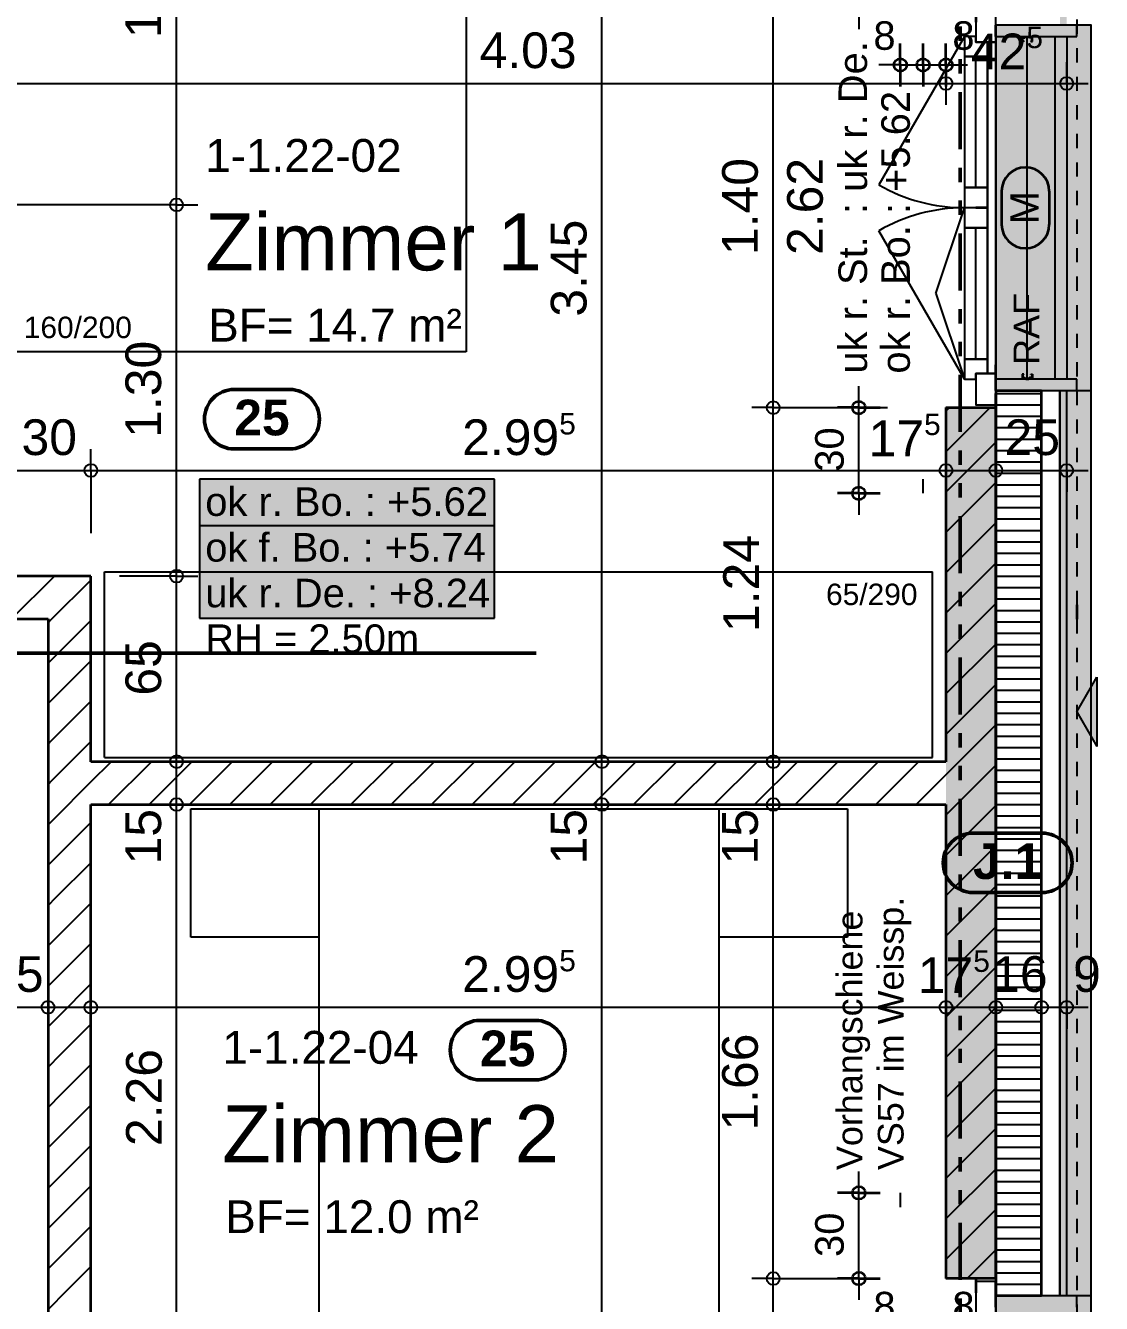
# Model space of a CAD drawing. Header units: centimetres. Extents: x 0.3 to 84.3, y 0.3 to 59.7.
# Drawn here: x 55.92 to 63.46, y 29.94 to 38.89 of the extents above; entities that cross this region are included whole.
import ezdxf

# ---------------------------------------------------------------- set-up
doc = ezdxf.new("R2010")
doc.units = ezdxf.units.CM
for name, pattern in [('AUSGEZOGEN', [0]), ('LINIE_17', [0.05, 0, -0.05]), ('LINIE_23', [0.79, 0.4, -0.13, 0, -0.13, 0, -0.13]), ('PHANTOM', [63.5, 31.75, -6.35, 6.35, -6.35, 6.35, -6.35]), ('PUNKT', [6.35, 0, -6.35]), ('RAND', [44.45, 12.7, -6.35, 12.7, -6.35, 0, -6.35]), ('STRICHPUNKT', [25.4, 12.7, -6.35, 0, -6.35]), ('VERDECKT', [9.525, 6.35, -3.175])]:
    doc.linetypes.add(name, pattern=pattern)
for name, color, linetype, lineweight in [('Allgemein', 7, 'AUSGEZOGEN', 35), ('Bauachsen grob', 7, 'RAND', 25), ('Daemmung', 7, 'AUSGEZOGEN', 35), ('Fenster', 7, 'AUSGEZOGEN', 35), ('Fuellflaeche tragende Wände MW', 7, 'AUSGEZOGEN', 25), ('Holz Fassadenverkleidung', 7, 'AUSGEZOGEN', 35), ('Holzgelaender', 7, 'AUSGEZOGEN', 50), ('Konstruktion oben', 7, 'VERDECKT', 25), ('Oeffnungsrichtung Fenster', 7, 'AUSGEZOGEN', 25), ('Raumbezeichnung', 7, 'AUSGEZOGEN', 35), ('Rolladen', 7, 'AUSGEZOGEN', 25), ('Schnittbegrenzung', 7, 'AUSGEZOGEN', 25), ('Spengler', 7, 'AUSGEZOGEN', 35), ('Text Koten', 7, 'AUSGEZOGEN', 50), ('Text Werkplan Ausfuehrung', 7, 'AUSGEZOGEN', 50), ('Unterkonstruktion', 7, 'AUSGEZOGEN', 35), ('Vorhangbrett', 7, 'AUSGEZOGEN', 25), ('Wand Mauerwerk tragend', 7, 'AUSGEZOGEN', 35), ('Werkplan- Ausfuehrungsmasse', 7, 'AUSGEZOGEN', 25)]:
    doc.layers.add(name, color=color, linetype=linetype, lineweight=lineweight)
doc.layers.add('Elektro Text', color=7, linetype='AUSGEZOGEN', lineweight=35, true_color=0x656565)
doc.layers.add('Moebel', color=7, linetype='AUSGEZOGEN', lineweight=25, true_color=0xababab)
doc.styles.add('ARIAL', font='ARIAL.TTF')

msp = doc.modelspace()

# ---------------------------------------------------------------- hatches: boundary and pattern name
at = {"layer": 'Allgemein', "linetype": 'AUSGEZOGEN', "lineweight": 25}
h = msp.add_hatch(color=32, dxfattribs=at)
h.paths.add_polyline_path([(63.168, 27.434), (63.168, 15.618), (63.216, 15.618), (63.216, 27.434)])
h.paths.add_polyline_path([(63.168, 42.154), (63.168, 38.894), (63.216, 38.894), (63.216, 42.154)])
h.paths.add_polyline_path([(63.168, 36.334), (63.168, 29.994), (63.216, 29.994), (63.216, 36.334)])
h.paths.add_polyline_path([(63.168, 47.612), (63.168, 44.714), (63.216, 44.714), (63.216, 47.612)])
for points in [[(63.04, 38.894), (62.72, 38.894), (62.72, 38.814), (63.04, 38.814), (63.12, 38.814), (63.168, 38.814), (63.216, 38.814), (63.288, 38.814), (63.288, 38.894), (63.216, 38.894), (63.168, 38.894), (63.12, 38.894)], [(63.04, 36.414), (62.72, 36.414), (62.72, 36.334), (63.04, 36.334), (63.12, 36.334), (63.168, 36.334), (63.216, 36.334), (63.288, 36.334), (63.288, 36.414), (63.216, 36.414), (63.168, 36.414), (63.12, 36.414)], [(63.04, 29.994), (62.72, 29.994), (62.72, 29.914), (63.04, 29.914), (63.12, 29.914), (63.168, 29.914), (63.216, 29.914), (63.288, 29.914), (63.288, 29.994), (63.216, 29.994), (63.168, 29.994), (63.12, 29.994)]]:
    msp.add_hatch(color=32, dxfattribs=at).paths.add_polyline_path(points)
at = {"layer": 'Fuellflaeche tragende Wände MW', "linetype": 'AUSGEZOGEN', "lineweight": 25}
msp.add_hatch(color=254, dxfattribs=at).paths.add_polyline_path([(62.37, 36.214), (62.37, 30.114), (62.72, 30.114), (62.72, 36.214)])
at = {"layer": 'Holzgelaender', "linetype": 'AUSGEZOGEN', "lineweight": 25, "true_color": 0xe3e3e3}
msp.add_hatch(color=254, dxfattribs=at).paths.add_polyline_path([(63.136, 38.814), (63.136, 36.414), (63.216, 36.414), (63.216, 38.814)])
at = {"layer": 'Spengler', "linetype": 'AUSGEZOGEN', "lineweight": 25, "true_color": 0xfafafa}
for points in [[(63.388, 36.334), (63.388, 38.894), (63.288, 38.894), (63.288, 38.814), (62.72, 38.814), (62.72, 36.414), (63.288, 36.414), (63.288, 36.334)], [(63.216, 29.994), (63.388, 29.994), (63.388, 36.334), (63.216, 36.334)], [(63.388, 27.434), (63.388, 29.994), (63.288, 29.994), (63.288, 29.914), (62.72, 29.914), (62.72, 27.514), (63.288, 27.514), (63.288, 27.434)]]:
    msp.add_hatch(color=7, dxfattribs=at).paths.add_polyline_path(points)
at = {"layer": 'Text Koten', "linetype": 'AUSGEZOGEN', "lineweight": 25, "true_color": 0xf1f1f1}
msp.add_hatch(color=7, dxfattribs=at).paths.add_polyline_path([(57.1415, 35.7129), (57.1415, 34.7396), (59.2082, 34.7396), (59.2082, 35.7129)])
at = {"layer": 'Text Werkplan Ausfuehrung', "linetype": 'AUSGEZOGEN', "lineweight": 25}
msp.add_hatch(color=7, dxfattribs=at).paths.add_polyline_path([(63.288, 34.0826), (63.428, 34.3251), (63.428, 33.8401)], flags=16)

# ---------------------------------------------------------------- linework, layer by layer
at = {"layer": 'Allgemein', "color": 7, "linetype": 'AUSGEZOGEN', "lineweight": 25}
for p, q in [((62.72, 38.894), (62.72, 38.814)), ((63.288, 38.814), (63.288, 38.894)), ((62.72, 38.814), (63.04, 38.814)), ((63.04, 38.814), (63.12, 38.814)), ((63.12, 38.814), (63.168, 38.814)), ((63.168, 38.814), (63.216, 38.814)), ((63.216, 38.814), (63.288, 38.814)), ((63.04, 36.414), (62.72, 36.414)), ((62.72, 36.414), (62.72, 36.334)), ((63.12, 36.414), (63.04, 36.414)), ((63.168, 36.414), (63.12, 36.414)), ((63.216, 36.414), (63.168, 36.414)), ((63.288, 36.414), (63.216, 36.414)), ((63.288, 36.334), (63.288, 36.414)), ((62.72, 36.334), (63.04, 36.334)), ((63.04, 36.334), (63.12, 36.334)), ((63.12, 36.334), (63.168, 36.334)), ((63.168, 36.334), (63.168, 29.994)), ((63.216, 36.334), (63.288, 36.334)), ((63.216, 29.994), (63.216, 36.334)), ((63.04, 29.994), (62.72, 29.994)), ((62.72, 29.994), (62.72, 29.914)), ((63.12, 29.994), (63.04, 29.994)), ((63.168, 29.994), (63.12, 29.994)), ((63.288, 29.994), (63.216, 29.994)), ((63.288, 29.914), (63.288, 29.994))]:
    msp.add_line(p, q, dxfattribs=at)
at = {"layer": 'Bauachsen grob', "color": 32, "linetype": 'LINIE_23', "lineweight": 50, "true_color": 0xc36e14}
msp.add_line((62.47, 1.394), (62.47, 57.974), dxfattribs=at)
at = {"layer": 'Daemmung', "color": 7, "linetype": 'AUSGEZOGEN', "lineweight": 35}
for p, q in [((62.72, 36.334), (63.04, 36.334)), ((62.72, 36.334), (62.72, 36.214)), ((63.04, 29.994), (63.04, 36.334)), ((62.72, 36.214), (62.72, 30.114)), ((62.72, 30.114), (62.72, 29.994)), ((63.04, 29.994), (62.72, 29.994))]:
    msp.add_line(p, q, dxfattribs=at)
at = {"layer": 'Daemmung', "color": 7, "linetype": 'AUSGEZOGEN', "lineweight": 25}
for p, q in [((62.72, 36.314), (63.04, 36.314)), ((62.72, 36.234), (63.04, 36.234)), ((62.72, 36.154), (63.04, 36.154)), ((62.72, 36.074), (63.04, 36.074)), ((62.72, 36.074), (63.04, 36.074)), ((62.72, 35.994), (63.04, 35.994)), ((62.72, 35.914), (63.04, 35.914)), ((62.72, 35.834), (63.04, 35.834)), ((62.72, 35.754), (63.04, 35.754)), ((62.72, 35.754), (63.04, 35.754)), ((62.72, 35.674), (63.04, 35.674)), ((62.72, 35.594), (63.04, 35.594)), ((62.72, 35.514), (63.04, 35.514)), ((62.72, 35.434), (63.04, 35.434)), ((62.72, 35.434), (63.04, 35.434)), ((62.72, 35.354), (63.04, 35.354)), ((62.72, 35.274), (63.04, 35.274)), ((62.72, 35.194), (63.04, 35.194)), ((62.72, 35.114), (63.04, 35.114)), ((62.72, 35.114), (63.04, 35.114)), ((62.72, 35.034), (63.04, 35.034)), ((62.72, 34.954), (63.04, 34.954)), ((62.72, 34.874), (63.04, 34.874)), ((62.72, 34.794), (63.04, 34.794)), ((62.72, 34.794), (63.04, 34.794)), ((62.72, 34.714), (63.04, 34.714)), ((62.72, 34.634), (63.04, 34.634)), ((62.72, 34.554), (63.04, 34.554)), ((62.72, 34.474), (63.04, 34.474)), ((62.72, 34.474), (63.04, 34.474))]:
    msp.add_line(p, q, dxfattribs=at)
for points in [[(62.72, 34.394), (63.04, 34.394), (63.04, 34.394)], [(62.72, 34.314), (63.04, 34.314), (63.04, 34.314)], [(62.72, 34.234), (63.04, 34.234), (63.04, 34.234)], [(62.72, 34.154), (63.04, 34.154), (63.04, 34.154)], [(62.72, 34.154), (63.04, 34.154), (63.04, 34.154)], [(62.72, 34.074), (63.04, 34.074), (63.04, 34.074)], [(62.72, 33.994), (63.04, 33.994), (63.04, 33.994)], [(62.72, 33.914), (63.04, 33.914), (63.04, 33.914)], [(62.72, 33.834), (63.04, 33.834), (63.04, 33.834)], [(62.72, 33.834), (63.04, 33.834), (63.04, 33.834)], [(62.72, 33.754), (63.04, 33.754), (63.04, 33.754)], [(62.72, 33.674), (63.04, 33.674), (63.04, 33.674)], [(62.72, 33.594), (63.04, 33.594), (63.04, 33.594)], [(62.72, 33.514), (63.04, 33.514), (63.04, 33.514)], [(62.72, 33.514), (63.04, 33.514), (63.04, 33.514)], [(62.72, 33.434), (63.04, 33.434), (63.04, 33.434)], [(62.72, 33.354), (63.04, 33.354), (63.04, 33.354)], [(62.72, 33.274), (63.04, 33.274), (63.04, 33.274)], [(62.72, 33.194), (63.04, 33.194), (63.04, 33.194)], [(62.72, 33.194), (63.04, 33.194), (63.04, 33.194)], [(62.72, 33.114), (63.04, 33.114), (63.04, 33.114)], [(62.72, 33.034), (63.04, 33.034), (63.04, 33.034)], [(62.72, 32.954), (63.04, 32.954), (63.04, 32.954)], [(62.72, 32.874), (63.04, 32.874), (63.04, 32.874)], [(62.72, 32.874), (63.04, 32.874), (63.04, 32.874)], [(62.72, 32.794), (63.04, 32.794), (63.04, 32.794)], [(62.72, 32.714), (63.04, 32.714), (63.04, 32.714)], [(62.72, 32.634), (63.04, 32.634), (63.04, 32.634)], [(62.72, 32.554), (63.04, 32.554), (63.04, 32.554)], [(62.72, 32.554), (63.04, 32.554), (63.04, 32.554)], [(62.72, 32.474), (63.04, 32.474), (63.04, 32.474)], [(62.72, 32.394), (63.04, 32.394), (63.04, 32.394)], [(62.72, 32.314), (63.04, 32.314), (63.04, 32.314)], [(62.72, 32.234), (63.04, 32.234), (63.04, 32.234)], [(62.72, 32.234), (63.04, 32.234), (63.04, 32.234)], [(62.72, 32.154), (63.04, 32.154), (63.04, 32.154)], [(62.72, 32.074), (63.04, 32.074), (63.04, 32.074)], [(62.72, 31.994), (63.04, 31.994), (63.04, 31.994)], [(62.72, 31.914), (63.04, 31.914), (63.04, 31.914)], [(62.72, 31.914), (63.04, 31.914), (63.04, 31.914)], [(62.72, 31.834), (62.72, 31.834), (62.72, 31.834), (62.72, 31.834), (63.04, 31.834), (63.04, 31.834)], [(62.72, 31.754), (62.72, 31.754), (62.72, 31.754), (62.72, 31.754), (63.04, 31.754), (63.04, 31.754)], [(62.72, 31.674), (62.72, 31.674), (62.72, 31.674), (62.72, 31.674), (63.04, 31.674), (63.04, 31.674)], [(62.72, 31.594), (62.72, 31.594), (62.72, 31.594), (62.72, 31.594), (63.04, 31.594), (63.04, 31.594)], [(62.72, 31.594), (62.72, 31.594), (62.72, 31.594), (62.72, 31.594), (63.04, 31.594), (63.04, 31.594)], [(62.72, 31.514), (62.72, 31.514), (62.72, 31.514), (62.72, 31.514), (63.04, 31.514)], [(62.72, 31.434), (62.72, 31.434), (62.72, 31.434), (62.72, 31.434), (63.04, 31.434), (63.04, 31.434)], [(62.72, 31.354), (62.72, 31.354), (62.72, 31.354), (62.72, 31.354), (63.04, 31.354), (63.04, 31.354)], [(62.72, 31.274), (62.72, 31.274), (62.72, 31.274), (62.72, 31.274), (63.04, 31.274), (63.04, 31.274)], [(62.72, 31.274), (62.72, 31.274), (62.72, 31.274), (62.72, 31.274), (63.04, 31.274), (63.04, 31.274)], [(62.72, 31.194), (62.72, 31.194), (62.72, 31.194), (62.72, 31.194), (63.04, 31.194)], [(62.72, 31.114), (62.72, 31.114), (62.72, 31.114), (62.72, 31.114), (63.04, 31.114)], [(62.72, 31.034), (62.72, 31.034), (62.72, 31.034), (62.72, 31.034), (63.04, 31.034)], [(62.72, 30.954), (62.72, 30.954), (62.72, 30.954), (62.72, 30.954), (63.04, 30.954)], [(62.72, 30.954), (62.72, 30.954), (62.72, 30.954), (62.72, 30.954), (63.04, 30.954)], [(62.72, 30.874), (62.72, 30.874), (62.72, 30.874), (62.72, 30.874), (63.04, 30.874)], [(62.72, 30.794), (62.72, 30.794), (62.72, 30.794), (62.72, 30.794), (63.04, 30.794)], [(62.72, 30.714), (62.72, 30.714), (62.72, 30.714), (62.72, 30.714), (63.04, 30.714)], [(62.72, 30.634), (62.72, 30.634), (62.72, 30.634), (62.72, 30.634), (63.04, 30.634)], [(62.72, 30.634), (62.72, 30.634), (62.72, 30.634), (62.72, 30.634), (63.04, 30.634)], [(62.72, 30.554), (62.72, 30.554), (62.72, 30.554), (62.72, 30.554), (63.04, 30.554)], [(62.72, 30.474), (62.72, 30.474), (62.72, 30.474), (62.72, 30.474), (63.04, 30.474)], [(62.72, 30.394), (62.72, 30.394), (62.72, 30.394), (62.72, 30.394), (63.04, 30.394)], [(62.72, 30.314), (62.72, 30.314), (62.72, 30.314), (62.72, 30.314), (63.04, 30.314)], [(62.72, 30.314), (62.72, 30.314), (62.72, 30.314), (62.72, 30.314), (63.04, 30.314)], [(62.72, 30.234), (62.72, 30.234), (62.72, 30.234), (62.72, 30.234), (63.04, 30.234)], [(62.72, 30.154), (62.72, 30.154), (62.72, 30.154), (62.72, 30.154), (63.04, 30.154)], [(62.72, 30.074), (62.72, 30.074), (62.72, 30.074), (62.72, 30.074), (63.04, 30.074)]]:
    msp.add_lwpolyline(points, dxfattribs=at)
at = {"layer": 'Elektro Text', "color": 40, "linetype": 'AUSGEZOGEN', "lineweight": 35}
for p, q in [((62.76, 37.7301), (62.76, 37.4973)), ((63.0933, 37.7301), (63.0933, 37.4973))]:
    msp.add_line(p, q, dxfattribs=at)
for centre, start, end in [((62.9267, 37.7301), 0, 180), ((62.9267, 37.4973), 180, 0)]:
    msp.add_arc(centre, 0.1667, start, end, dxfattribs=at)
at = {"layer": 'Fenster', "color": 7, "linetype": 'AUSGEZOGEN', "lineweight": 25}
for p, q in [((62.58, 37.755), (62.58, 38.674)), ((62.58, 36.554), (62.58, 37.473))]:
    msp.add_line(p, q, dxfattribs=at)
for points in [[(62.72, 38.774), (62.72, 38.994), (62.58, 38.994), (62.58, 38.774), (62.72, 38.774)], [(62.72, 36.334), (63.388, 36.334), (63.388, 38.894), (62.72, 38.894), (62.72, 36.334)], [(62.66, 38.674), (62.66, 38.774), (62.58, 38.774), (62.58, 38.814), (62.5, 38.814), (62.5, 38.674), (62.66, 38.674)], [(62.66, 38.774), (62.66, 37.615), (62.58, 37.615), (62.58, 37.613), (62.66, 37.613), (62.66, 36.454), (62.72, 36.454), (62.72, 38.774), (62.66, 38.774)], [(62.66, 37.755), (62.66, 38.674), (62.5, 38.674), (62.5, 37.755), (62.66, 37.755)], [(62.58, 37.615), (62.66, 37.615), (62.66, 37.755), (62.5, 37.755), (62.5, 37.615), (62.58, 37.615)], [(62.66, 37.473), (62.66, 37.613), (62.58, 37.613), (62.5, 37.613), (62.5, 37.473), (62.66, 37.473)], [(62.66, 36.554), (62.66, 37.473), (62.5, 37.473), (62.5, 36.554), (62.66, 36.554)], [(62.58, 36.414), (62.58, 36.454), (62.66, 36.454), (62.66, 36.554), (62.5, 36.554), (62.5, 36.414), (62.58, 36.414)], [(62.72, 36.234), (62.72, 36.454), (62.58, 36.454), (62.58, 36.234), (62.72, 36.234)], [(62.72, 29.874), (62.72, 30.094), (62.58, 30.094), (62.58, 29.874), (62.72, 29.874)], [(62.72, 27.434), (63.388, 27.434), (63.388, 29.994), (62.72, 29.994), (62.72, 27.434)]]:
    msp.add_lwpolyline(points, dxfattribs=at)
at = {"layer": 'Holz Fassadenverkleidung', "color": 7, "linetype": 'LINIE_17', "lineweight": 25}
msp.add_line((63.288, 47.732), (63.288, 10.796), dxfattribs=at)
at = {"layer": 'Holzgelaender', "color": 7, "linetype": 'AUSGEZOGEN', "lineweight": 25}
for p, q in [((63.136, 36.414), (63.136, 38.814)), ((63.136, 38.814), (63.216, 38.814)), ((63.216, 38.814), (63.216, 36.414)), ((63.216, 36.414), (63.136, 36.414))]:
    msp.add_line(p, q, dxfattribs=at)
at = {"layer": 'Konstruktion oben', "color": 7, "linetype": 'PUNKT', "lineweight": 35}
msp.add_line((63.288, 47.732), (63.288, 10.796), dxfattribs=at)
at = {"layer": 'Moebel', "color": 253, "linetype": 'AUSGEZOGEN', "lineweight": 25, "true_color": 0xababab}
for p, q in [((59.01, 40.604), (59.01, 36.604)), ((59.01, 36.604), (55.81, 36.604)), ((56.475, 33.764), (56.475, 35.064)), ((56.475, 35.064), (62.275, 35.064)), ((62.275, 33.764), (62.275, 35.064)), ((56.475, 33.764), (62.275, 33.764)), ((57.08, 32.504), (57.08, 33.404)), ((57.08, 33.404), (57.98, 33.404)), ((57.98, 29.404), (57.98, 33.404)), ((57.98, 33.404), (60.78, 33.404)), ((60.78, 33.404), (61.68, 33.404)), ((60.78, 33.404), (60.78, 29.404)), ((61.68, 33.404), (61.68, 32.504)), ((57.98, 32.504), (57.08, 32.504)), ((61.68, 32.504), (60.78, 32.504))]:
    msp.add_line(p, q, dxfattribs=at)
at = {"layer": 'Oeffnungsrichtung Fenster', "color": 7, "linetype": 'AUSGEZOGEN', "lineweight": 25}
for p, q in [((62.5, 38.814), (61.9, 37.7748)), ((62.3, 37.0135), (62.5, 37.613)), ((62.5, 36.414), (61.9, 37.4532)), ((62.3, 37.0135), (62.5, 36.414))]:
    msp.add_line(p, q, dxfattribs=at)
for centre, start, end in [((62.5, 38.814), 240, 270), ((62.5, 36.414), 90, 120)]:
    msp.add_arc(centre, 1.2, start, end, dxfattribs=at)
at = {"layer": 'Rolladen', "color": 7, "linetype": 'AUSGEZOGEN', "lineweight": 25}
for p, q in [((62.904, 38.813), (62.908, 38.813)), ((62.904, 38.779), (62.904, 38.813)), ((62.916, 38.779), (62.904, 38.779)), ((62.908, 38.807), (62.908, 38.813)), ((62.908, 38.807), (62.922, 38.807)), ((62.908, 38.783), (62.908, 38.803)), ((62.908, 38.803), (62.9237, 38.803)), ((62.908, 38.783), (62.916, 38.783)), ((62.916, 38.783), (62.916, 38.779)), ((62.922, 38.807), (62.929, 38.814)), ((62.9237, 38.803), (62.9307, 38.81)), ((62.929, 38.814), (62.951, 38.814)), ((62.9493, 38.81), (62.9307, 38.81)), ((62.934, 38.814), (62.935, 38.814)), ((62.935, 38.814), (62.945, 38.814)), ((62.9563, 38.803), (62.9493, 38.81)), ((62.958, 38.807), (62.951, 38.814)), ((62.972, 38.803), (62.9563, 38.803)), ((62.972, 38.807), (62.958, 38.807)), ((62.964, 38.783), (62.964, 38.779)), ((62.972, 38.783), (62.964, 38.783)), ((62.964, 38.779), (62.976, 38.779)), ((62.972, 38.813), (62.976, 38.813)), ((62.972, 38.807), (62.972, 38.813)), ((62.972, 38.783), (62.972, 38.803)), ((62.976, 38.779), (62.976, 38.813)), ((62.904, 36.449), (62.904, 36.415)), ((62.916, 36.449), (62.904, 36.449)), ((62.908, 36.445), (62.916, 36.445)), ((62.908, 36.445), (62.908, 36.425)), ((62.916, 36.445), (62.916, 36.449)), ((62.964, 36.449), (62.976, 36.449)), ((62.964, 36.445), (62.964, 36.449)), ((62.972, 36.445), (62.964, 36.445)), ((62.972, 36.445), (62.972, 36.425)), ((62.976, 36.449), (62.976, 36.415)), ((62.904, 36.415), (62.908, 36.415)), ((62.908, 36.425), (62.9237, 36.425)), ((62.908, 36.421), (62.922, 36.421)), ((62.908, 36.421), (62.908, 36.415)), ((62.922, 36.421), (62.929, 36.414)), ((62.9237, 36.425), (62.9307, 36.418)), ((62.929, 36.414), (62.951, 36.414)), ((62.9493, 36.418), (62.9307, 36.418)), ((62.934, 36.414), (62.935, 36.414)), ((62.935, 36.414), (62.945, 36.414)), ((62.9563, 36.425), (62.9493, 36.418)), ((62.958, 36.421), (62.951, 36.414)), ((62.972, 36.425), (62.9563, 36.425)), ((62.972, 36.421), (62.958, 36.421)), ((62.972, 36.421), (62.972, 36.415)), ((62.972, 36.415), (62.976, 36.415))]:
    msp.add_line(p, q, dxfattribs=at)
at = {"layer": 'Rolladen', "color": 7, "linetype": 'PHANTOM', "lineweight": 25}
msp.add_line((62.94, 36.414), (62.94, 38.814), dxfattribs=at)
at = {"layer": 'Schnittbegrenzung', "color": 14, "linetype": 'STRICHPUNKT', "lineweight": 50, "true_color": 0xb20000}
msp.add_line((21.3, 34.494), (72.516, 34.494), dxfattribs=at)
at = {"layer": 'Spengler', "color": 7, "linetype": 'AUSGEZOGEN', "lineweight": 25}
msp.add_line((63.388, 29.994), (63.388, 36.334), dxfattribs=at)
at = {"layer": 'Text Koten', "color": 7, "linetype": 'AUSGEZOGEN', "lineweight": 25}
for p, q in [((57.1415, 35.7129), (57.1415, 34.7396)), ((59.2082, 35.7129), (57.1415, 35.7129)), ((59.2082, 34.7396), (59.2082, 35.7129)), ((57.1415, 35.3884), (59.2082, 35.3884)), ((57.1415, 35.064), (59.2082, 35.064)), ((57.1415, 34.7396), (59.2082, 34.7396))]:
    msp.add_line(p, q, dxfattribs=at)
at = {"layer": 'Text Werkplan Ausfuehrung', "color": 240, "linetype": 'AUSGEZOGEN', "lineweight": 50}
for p, q in [((57.7726, 36.3413), (57.3842, 36.3413)), ((57.7726, 35.9246), (57.3842, 35.9246)), ((59.4938, 31.9223), (59.1054, 31.9223)), ((59.4938, 31.5057), (59.1054, 31.5057))]:
    msp.add_line(p, q, dxfattribs=at)
at = {"layer": 'Text Werkplan Ausfuehrung', "color": 7, "linetype": 'AUSGEZOGEN', "lineweight": 25}
for p, q in [((63.288, 34.0826), (63.428, 34.3251)), ((63.428, 34.3251), (63.428, 33.8401)), ((63.288, 34.0826), (63.428, 33.8401))]:
    msp.add_line(p, q, dxfattribs=at)
at = {"layer": 'Text Werkplan Ausfuehrung', "color": 92, "linetype": 'AUSGEZOGEN', "lineweight": 50, "true_color": 0x00b300}
for p, q in [((63.0448, 33.234), (62.5592, 33.234)), ((63.0448, 32.8173), (62.5592, 32.8173))]:
    msp.add_line(p, q, dxfattribs=at)
at = {"layer": 'Text Werkplan Ausfuehrung', "color": 240, "linetype": 'AUSGEZOGEN', "lineweight": 50}
for centre, start, end in [((57.3842, 36.1329), 90, 270), ((57.7726, 36.1329), 270, 90), ((59.1054, 31.714), 90, 270), ((59.4938, 31.714), 270, 90)]:
    msp.add_arc(centre, 0.2083, start, end, dxfattribs=at)
at = {"layer": 'Text Werkplan Ausfuehrung', "color": 92, "linetype": 'AUSGEZOGEN', "lineweight": 50, "true_color": 0x00b300}
for centre, start, end in [((62.5592, 33.0257), 90, 270), ((63.0448, 33.0257), 270, 90)]:
    msp.add_arc(centre, 0.2083, start, end, dxfattribs=at)
at = {"layer": 'Unterkonstruktion', "color": 7, "linetype": 'AUSGEZOGEN', "lineweight": 25}
for p, q in [((63.04, 36.334), (63.12, 36.334)), ((63.04, 36.334), (63.04, 29.994)), ((63.12, 36.334), (63.168, 36.334)), ((63.168, 29.994), (63.168, 36.334)), ((63.12, 29.994), (63.04, 29.994)), ((63.168, 29.994), (63.12, 29.994))]:
    msp.add_line(p, q, dxfattribs=at)
at = {"layer": 'Vorhangbrett', "color": 191, "linetype": 'PUNKT', "lineweight": 25, "true_color": 0xbe96ea}
for p, q in [((62.05, 39.614), (62.05, 35.614)), ((62.21, 35.614), (62.21, 39.614)), ((62.05, 30.714), (62.05, 26.714)), ((62.21, 26.714), (62.21, 30.714))]:
    msp.add_line(p, q, dxfattribs=at)
at = {"layer": 'Vorhangbrett', "color": 191, "linetype": 'AUSGEZOGEN', "lineweight": 25, "true_color": 0xbe96ea}
for p, q in [((61.76, 39.014), (61.76, 38.864)), ((62.05, 38.614), (61.9, 38.614)), ((62.05, 38.614), (62.21, 38.614)), ((62.21, 38.614), (62.37, 38.614)), ((62.37, 38.614), (62.52, 38.614)), ((61.76, 36.214), (61.76, 36.364)), ((61.76, 35.614), (61.76, 36.214)), ((61.76, 35.614), (61.76, 35.464)), ((61.76, 30.714), (61.76, 30.864)), ((61.76, 30.114), (61.76, 30.714)), ((61.76, 30.114), (61.76, 29.964))]:
    msp.add_line(p, q, dxfattribs=at)
at = {"layer": 'Vorhangbrett', "color": 191, "linetype": 'AUSGEZOGEN', "lineweight": 35, "true_color": 0xbe96ea}
for p, q in [((62.05, 38.614), (62.05, 38.764)), ((62.21, 38.614), (62.21, 38.764)), ((62.37, 38.614), (62.37, 38.764)), ((62.05, 38.614), (62.05, 38.464)), ((62.21, 38.614), (62.21, 38.464)), ((62.37, 38.614), (62.37, 38.464)), ((61.76, 36.214), (61.61, 36.214)), ((61.76, 36.214), (61.91, 36.214)), ((61.76, 36.214), (61.77, 36.214)), ((61.76, 35.614), (61.61, 35.614)), ((61.76, 35.614), (61.91, 35.614)), ((61.76, 35.614), (61.77, 35.614)), ((61.76, 30.714), (61.61, 30.714)), ((61.76, 30.714), (61.91, 30.714)), ((61.76, 30.714), (61.76, 30.714)), ((61.76, 30.114), (61.61, 30.114)), ((61.76, 30.114), (61.91, 30.114)), ((61.76, 30.114), (61.76, 30.114))]:
    msp.add_line(p, q, dxfattribs=at)
for centre in [(62.05, 38.614), (62.21, 38.614), (62.37, 38.614), (61.76, 36.214), (61.76, 35.614), (61.76, 30.714), (61.76, 30.114)]:
    msp.add_circle(centre, 0.045, dxfattribs=at)
at = {"layer": 'Wand Mauerwerk tragend', "color": 180, "linetype": 'PUNKT', "lineweight": 35}
for p, q in [((62.58, 39.014), (62.58, 36.214)), ((62.72, 38.814), (62.72, 38.894)), ((62.72, 36.414), (62.72, 38.814)), ((62.72, 36.334), (62.72, 36.414)), ((62.72, 36.214), (62.72, 36.334)), ((62.58, 36.214), (62.72, 36.214)), ((62.72, 30.114), (62.58, 30.114)), ((62.58, 30.114), (62.58, 27.314)), ((62.72, 29.994), (62.72, 30.114)), ((62.72, 29.914), (62.72, 29.994))]:
    msp.add_line(p, q, dxfattribs=at)
at = {"layer": 'Wand Mauerwerk tragend', "color": 7, "linetype": 'AUSGEZOGEN', "lineweight": 35}
for p, q in [((62.37, 36.214), (62.58, 36.214)), ((62.37, 36.214), (62.37, 33.734)), ((62.58, 36.214), (62.72, 36.214)), ((62.72, 30.114), (62.72, 36.214)), ((56.38, 35.034), (55.78, 35.034)), ((56.38, 34.734), (56.38, 35.034)), ((55.78, 34.734), (56.08, 34.734)), ((56.08, 34.734), (56.08, 28.914)), ((56.38, 33.734), (56.38, 34.734)), ((62.37, 33.734), (56.38, 33.734)), ((56.38, 33.434), (62.37, 33.434)), ((56.38, 28.914), (56.38, 33.434)), ((62.37, 33.434), (62.37, 30.114)), ((62.58, 30.114), (62.37, 30.114)), ((62.72, 30.114), (62.58, 30.114))]:
    msp.add_line(p, q, dxfattribs=at)
at = {"layer": 'Wand Mauerwerk tragend', "color": 7, "linetype": 'AUSGEZOGEN', "lineweight": 25}
for p, q in [((56.1075, 34.734), (56.38, 35.0065)), ((56.38, 33.5923), (56.5217, 33.734)), ((56.5046, 33.434), (56.8046, 33.734)), ((56.7874, 33.434), (57.0874, 33.734)), ((57.0703, 33.434), (57.3703, 33.734)), ((57.3531, 33.434), (57.6531, 33.734)), ((57.6359, 33.434), (57.9359, 33.734)), ((57.9188, 33.434), (58.2188, 33.734)), ((58.2016, 33.434), (58.5016, 33.734)), ((58.4845, 33.434), (58.7845, 33.734)), ((58.7673, 33.434), (59.0673, 33.734)), ((59.0502, 33.434), (59.3502, 33.734)), ((59.333, 33.434), (59.633, 33.734)), ((59.6158, 33.434), (59.9158, 33.734)), ((59.8987, 33.434), (60.1987, 33.734)), ((60.1815, 33.434), (60.4815, 33.734)), ((60.4644, 33.434), (60.7644, 33.734)), ((60.7472, 33.434), (61.0472, 33.734)), ((61.03, 33.434), (61.33, 33.734)), ((61.3129, 33.434), (61.6129, 33.734)), ((61.5957, 33.434), (61.8957, 33.734)), ((61.8786, 33.434), (62.1786, 33.734)), ((62.1614, 33.434), (62.37, 33.6426)), ((62.5184, 30.114), (62.72, 30.3156))]:
    msp.add_line(p, q, dxfattribs=at)
for points in [[(62.37, 35.9053), (62.37, 35.9053), (62.6787, 36.214)], [(62.37, 36.1882), (62.37, 36.1882), (62.3958, 36.214)], [(62.37, 35.6225), (62.37, 35.6225), (62.72, 35.9725)], [(62.37, 35.3396), (62.37, 35.3396), (62.72, 35.6896)], [(62.37, 35.0568), (62.37, 35.0568), (62.72, 35.4068)], [(62.37, 34.7739), (62.37, 34.7739), (62.72, 35.1239)], [(55.8247, 34.734), (56.1247, 35.034), (56.1247, 35.034)], [(62.37, 34.4911), (62.37, 34.4911), (62.72, 34.8411)], [(56.08, 34.7065), (56.0808, 34.7073), (56.0808, 34.7073), (56.1075, 34.734)], [(56.08, 34.4236), (56.0886, 34.4323), (56.0886, 34.4323), (56.38, 34.7236)], [(62.37, 34.2083), (62.37, 34.2083), (62.72, 34.5583)], [(56.08, 34.1408), (56.0964, 34.1572), (56.0964, 34.1572), (56.38, 34.4408)], [(62.37, 33.9254), (62.37, 33.9254), (62.72, 34.2754)], [(56.08, 33.858), (56.1043, 33.8822), (56.1043, 33.8822), (56.38, 34.158)], [(62.37, 33.6426), (62.37, 33.6426), (62.72, 33.9926)], [(56.08, 33.5751), (56.1121, 33.6072), (56.1121, 33.6072), (56.38, 33.8751)], [(62.37, 33.3597), (62.37, 33.3597), (62.72, 33.7097)], [(56.08, 33.2923), (56.12, 33.3322), (56.12, 33.3322), (56.38, 33.5923)], [(62.37, 33.0769), (62.37, 33.0769), (62.72, 33.4269)], [(56.08, 33.0094), (56.1278, 33.0572), (56.1278, 33.0572), (56.38, 33.3094)], [(62.37, 32.794), (62.37, 32.794), (62.72, 33.144)], [(56.08, 32.7266), (56.1357, 32.7822), (56.1357, 32.7822), (56.38, 33.0266)], [(62.37, 32.5112), (62.37, 32.5112), (62.72, 32.8612)], [(56.08, 32.4437), (56.1435, 32.5072), (56.1435, 32.5072), (56.38, 32.7437)], [(62.37, 32.2284), (62.37, 32.2284), (62.72, 32.5784)], [(56.08, 32.1609), (56.1513, 32.2322), (56.1513, 32.2322), (56.38, 32.4609)], [(62.37, 31.9455), (62.37, 31.9455), (62.72, 32.2955)], [(56.08, 31.8781), (56.1592, 31.9572), (56.1592, 31.9572), (56.38, 32.1781)], [(62.37, 31.6627), (62.37, 31.6627), (62.72, 32.0127)], [(56.08, 31.5952), (56.167, 31.6822), (56.167, 31.6822), (56.38, 31.8952)], [(62.37, 31.3798), (62.37, 31.3798), (62.72, 31.7298)], [(56.08, 31.3124), (56.1749, 31.4072), (56.1749, 31.4072), (56.38, 31.6124)], [(62.37, 31.097), (62.37, 31.097), (62.72, 31.447)], [(56.08, 31.0295), (56.1827, 31.1322), (56.1827, 31.1322), (56.38, 31.3295)], [(62.37, 30.8142), (62.37, 30.8142), (62.72, 31.1641)], [(56.08, 30.7467), (56.1906, 30.8572), (56.1906, 30.8572), (56.38, 31.0467)], [(62.37, 30.5313), (62.37, 30.5313), (62.72, 30.8813)], [(56.08, 30.4638), (56.1984, 30.5822), (56.1984, 30.5822), (56.38, 30.7638)], [(62.37, 30.2485), (62.37, 30.2485), (62.72, 30.5985)], [(56.08, 30.181), (56.2062, 30.3072), (56.2062, 30.3072), (56.38, 30.481)], [(56.08, 29.8982), (56.2141, 30.0322), (56.2141, 30.0322), (56.38, 30.1982)]]:
    msp.add_lwpolyline(points, dxfattribs=at)
at = {"layer": 'Werkplan- Ausfuehrungsmasse', "color": 7, "linetype": 'AUSGEZOGEN', "lineweight": 25}
for p, q in [((56.98, 37.634), (56.98, 40.634)), ((59.96, 33.734), (59.96, 40.634)), ((61.16, 36.214), (61.16, 39.014)), ((62.37, 38.484), (62.37, 38.634)), ((63.216, 38.484), (63.216, 38.634)), ((63.216, 38.484), (63.216, 38.5393)), ((54.31, 38.484), (62.37, 38.484)), ((62.37, 38.484), (62.37, 38.334)), ((62.37, 38.484), (63.216, 38.484)), ((63.216, 38.484), (63.216, 38.334)), ((63.216, 38.484), (63.366, 38.484)), ((56.98, 37.634), (56.83, 37.634)), ((56.98, 37.634), (57.13, 37.634)), ((56.98, 35.034), (56.98, 37.634)), ((61.16, 36.214), (61.01, 36.214)), ((61.16, 36.214), (61.31, 36.214)), ((61.16, 33.734), (61.16, 36.214)), ((56.38, 35.774), (56.38, 35.924)), ((62.37, 35.774), (62.37, 35.924)), ((62.72, 35.774), (62.72, 35.924)), ((63.216, 35.774), (63.216, 35.924)), ((55.78, 35.774), (56.38, 35.774)), ((56.38, 35.774), (56.38, 35.624)), ((56.38, 35.774), (56.38, 35.334)), ((56.38, 35.774), (62.37, 35.774)), ((62.37, 35.774), (62.37, 35.624)), ((62.37, 35.774), (62.37, 35.774)), ((62.37, 35.774), (62.72, 35.774)), ((62.72, 35.774), (62.72, 35.624)), ((62.72, 35.774), (62.72, 35.774)), ((62.72, 35.774), (63.216, 35.774)), ((63.216, 35.774), (63.216, 35.624)), ((63.216, 35.774), (63.216, 35.774)), ((63.216, 35.774), (63.366, 35.774)), ((56.98, 35.034), (56.83, 35.034)), ((56.98, 35.034), (57.13, 35.034)), ((56.98, 33.734), (56.98, 35.034)), ((56.98, 33.734), (56.83, 33.734)), ((56.98, 33.734), (57.13, 33.734)), ((56.98, 33.734), (56.98, 33.734)), ((56.98, 33.434), (56.98, 33.734)), ((59.96, 33.734), (59.81, 33.734)), ((59.96, 33.734), (60.11, 33.734)), ((59.96, 33.734), (59.96, 33.734)), ((59.96, 33.434), (59.96, 33.734)), ((61.16, 33.734), (61.01, 33.734)), ((61.16, 33.734), (61.31, 33.734)), ((61.16, 33.734), (61.16, 33.734)), ((61.16, 33.434), (61.16, 33.734)), ((56.98, 33.434), (56.83, 33.434)), ((56.98, 33.434), (57.13, 33.434)), ((56.98, 33.434), (56.98, 33.434)), ((56.98, 28.914), (56.98, 33.434)), ((59.96, 33.434), (59.81, 33.434)), ((59.96, 33.434), (60.11, 33.434)), ((59.96, 33.434), (59.96, 33.434)), ((59.96, 25.414), (59.96, 33.434)), ((61.16, 33.434), (61.01, 33.434)), ((61.16, 33.434), (61.31, 33.434)), ((61.16, 33.434), (61.16, 33.434)), ((61.16, 30.114), (61.16, 33.434)), ((56.08, 32.014), (56.08, 32.164)), ((56.38, 32.014), (56.38, 32.164)), ((62.37, 32.014), (62.37, 32.164)), ((62.72, 32.014), (62.72, 32.164)), ((63.04, 32.014), (63.04, 32.164)), ((63.216, 32.014), (63.216, 32.164)), ((52.52, 32.014), (56.08, 32.014)), ((56.08, 32.014), (56.08, 31.864)), ((56.08, 32.014), (56.08, 32.014)), ((56.08, 32.014), (56.38, 32.014)), ((56.38, 32.014), (56.38, 31.864)), ((56.38, 32.014), (56.38, 32.014)), ((56.38, 32.014), (62.37, 32.014)), ((62.37, 32.014), (62.37, 31.864)), ((62.37, 32.014), (62.37, 32.014)), ((62.37, 32.014), (62.72, 32.014)), ((62.72, 32.014), (62.72, 31.864)), ((62.72, 32.014), (62.72, 32.014)), ((62.72, 32.014), (63.04, 32.014)), ((63.04, 32.014), (63.04, 31.864)), ((63.04, 32.014), (63.04, 32.014)), ((63.04, 32.014), (63.216, 32.014)), ((63.216, 32.014), (63.216, 31.864)), ((63.216, 32.014), (63.216, 32.014)), ((63.216, 32.014), (63.366, 32.014)), ((61.16, 30.114), (61.01, 30.114)), ((61.16, 30.114), (61.31, 30.114)), ((61.16, 27.314), (61.16, 30.114))]:
    msp.add_line(p, q, dxfattribs=at)
for points in [[(62.37, 38.484), (62.37, 38.5614), (62.37, 38.5614), (62.37, 38.762)], [(56.98, 37.634), (56.9175, 37.634), (56.9175, 37.634), (56.9175, 37.634), (56.9175, 37.634), (56.9175, 37.634), (56.9175, 37.634), (56.907, 37.634), (56.907, 37.634), (54.71, 37.634)], [(61.16, 36.214), (61.4531, 36.214), (61.4531, 36.214), (61.5348, 36.214), (61.5348, 36.214), (61.96, 36.214)], [(56.98, 35.034), (56.9175, 35.034), (56.9175, 35.034), (56.9175, 35.034), (56.9175, 35.034), (56.9175, 35.034), (56.9175, 35.034), (56.9175, 35.034), (56.9175, 35.034), (56.9082, 35.034), (56.9082, 35.034), (56.58, 35.034)], [(61.16, 30.114), (61.3661, 30.114), (61.3661, 30.114), (61.4286, 30.114), (61.4286, 30.114), (61.66, 30.114)]]:
    msp.add_lwpolyline(points, dxfattribs=at)
for centre in [(62.37, 38.484), (63.216, 38.484), (56.98, 37.634), (61.16, 36.214), (56.38, 35.774), (62.37, 35.774), (62.72, 35.774), (63.216, 35.774), (56.98, 35.034), (56.98, 33.734), (59.96, 33.734), (61.16, 33.734), (56.98, 33.434), (59.96, 33.434), (61.16, 33.434), (56.08, 32.014), (56.38, 32.014), (62.37, 32.014), (62.72, 32.014), (63.04, 32.014), (63.216, 32.014), (61.16, 30.114)]:
    msp.add_circle(centre, 0.045, dxfattribs=at)

# ---------------------------------------------------------------- texts
at = {"layer": 'Elektro Text', "color": 40, "linetype": 'AUSGEZOGEN', "lineweight": 35, "insert": (63.02, 37.4973), "char_height": 0.2, "width": 0.1, "attachment_point": 7, "rotation": 90, "style": 'ARIAL'}
msp.add_mtext('M', dxfattribs=at)
at = {"layer": 'Moebel', "color": 253, "linetype": 'AUSGEZOGEN', "lineweight": 25, "true_color": 0xababab, "char_height": 0.15, "width": 0.075, "attachment_point": 7, "style": 'ARIAL'}
for s, insert in [('160/200', (55.91, 36.699)), ('65/290', (61.53, 34.829))]:
    msp.add_mtext(s, dxfattribs=dict(at, insert=insert))
at = {"layer": 'Raumbezeichnung', "color": 7, "linetype": 'AUSGEZOGEN', "lineweight": 50, "char_height": 0.23, "width": 0.115, "attachment_point": 7, "style": 'ARIAL'}
for s, insert in [('1-1.22-02', (57.1815, 37.8622)), ('BF=\\~14.7\\~m²', (57.2015, 36.6763)), ('1-1.22-04', (57.3012, 31.615)), ('BF=\\~12.0\\~m²', (57.3212, 30.4291))]:
    msp.add_mtext(s, dxfattribs=dict(at, insert=insert))
at = {"layer": 'Raumbezeichnung', "color": 7, "linetype": 'AUSGEZOGEN', "lineweight": 35, "char_height": 0.4, "width": 0.2, "attachment_point": 7, "style": 'ARIAL'}
for s, insert in [('Zimmer\\~1', (57.18, 37.1696)), ('Zimmer\\~2', (57.2997, 30.9224))]:
    msp.add_mtext(s, dxfattribs=dict(at, insert=insert))
at = {"layer": 'Text Koten', "color": 7, "linetype": 'AUSGEZOGEN', "lineweight": 35, "char_height": 0.2, "width": 0.1, "attachment_point": 7, "rotation": 90, "style": 'ARIAL'}
for s, insert in [('uk\\~r.\\~St.\\~\\~:\\~uk\\~r.\\~De.', (61.82, 36.4523)), ('ok\\~r.\\~Bo.\\~:\\~+5.62', (62.12, 36.4523))]:
    msp.add_mtext(s, dxfattribs=dict(at, insert=insert))
at = {"layer": 'Text Koten', "color": 7, "linetype": 'AUSGEZOGEN', "lineweight": 35, "char_height": 0.2, "width": 0.1, "attachment_point": 7, "style": 'ARIAL'}
for s, insert in [('ok\\~r.\\~Bo.\\~:\\~+5.62', (57.1815, 35.4529)), ('ok\\~f.\\~Bo.\\~:\\~+5.74', (57.1815, 35.1329)), ('uk\\~r.\\~De.\\~:\\~+8.24', (57.1815, 34.8129)), ('RH\\~=\\~2.50m', (57.1815, 34.4929))]:
    msp.add_mtext(s, dxfattribs=dict(at, insert=insert))
at = {"layer": 'Text Werkplan Ausfuehrung', "color": 7, "linetype": 'AUSGEZOGEN', "lineweight": 35, "insert": (63.024, 36.514), "char_height": 0.18, "width": 0.09, "attachment_point": 7, "rotation": 90, "style": 'ARIAL'}
msp.add_mtext('RAF', dxfattribs=at)
at = {"layer": 'Text Werkplan Ausfuehrung', "color": 240, "linetype": 'AUSGEZOGEN', "lineweight": 50, "char_height": 0.25, "width": 0.125, "attachment_point": 7, "style": 'ARIAL'}
for insert in [(57.3842, 36.0163), (59.1054, 31.5973)]:
    msp.add_mtext('\\fArial|i0|b1|c0|p0;25', dxfattribs=dict(at, insert=insert))
at = {"layer": 'Text Werkplan Ausfuehrung', "color": 92, "linetype": 'AUSGEZOGEN', "lineweight": 50, "true_color": 0x00b300, "insert": (62.5592, 32.909), "char_height": 0.25, "width": 0.125, "attachment_point": 7, "style": 'ARIAL'}
msp.add_mtext('\\fArial|i0|b1|c0|p0;J.1', dxfattribs=at)
at = {"layer": 'Vorhangbrett', "color": 191, "linetype": 'AUSGEZOGEN', "lineweight": 35, "true_color": 0xbe96ea, "char_height": 0.2, "width": 0.1, "attachment_point": 7, "style": 'ARIAL'}
for insert in [(61.8619, 38.7174), (62.415, 38.7174), (61.8619, 29.8181), (62.415, 29.8181)]:
    msp.add_mtext('8', dxfattribs=dict(at, insert=insert))
at = {"layer": 'Vorhangbrett', "color": 191, "linetype": 'AUSGEZOGEN', "lineweight": 35, "true_color": 0xbe96ea, "attachment_point": 7, "rotation": 90, "style": 'ARIAL'}
for s, insert, char_height, width in [('30', (61.6565, 35.7653), 0.2, 0.1), ('VS57\\~im\\~Weissp.', (62.1273, 30.874), 0.18, 0.09), ('Vorhangschiene', (61.8393, 30.874), 0.18, 0.09), ('30', (61.6565, 30.2653), 0.2, 0.1)]:
    msp.add_mtext(s, dxfattribs=dict(at, insert=insert, char_height=char_height, width=width))
at = {"layer": 'Werkplan- Ausfuehrungsmasse', "color": 7, "linetype": 'AUSGEZOGEN', "lineweight": 50, "char_height": 0.25, "width": 0.125, "attachment_point": 7, "rotation": 90, "style": 'ARIAL'}
for s, insert in [('1.50', (56.8757, 38.8025)), ('1.40', (61.0557, 37.2825)), ('2.62', (61.511, 37.2833)), ('3.45', (59.8556, 36.8511)), ('1.30', (56.8756, 36.0025)), ('1.24', (61.06, 34.6426)), ('65', (56.8757, 34.1968)), ('15', (56.8757, 33.0145)), ('15', (59.8557, 33.0145)), ('15', (61.0557, 33.0145)), ('1.66', (61.0557, 31.1502)), ('2.26', (56.88, 31.0421))]:
    msp.add_mtext(s, dxfattribs=dict(at, insert=insert))
at = {"layer": 'Werkplan- Ausfuehrungsmasse', "color": 7, "linetype": 'AUSGEZOGEN', "lineweight": 50, "attachment_point": 7, "style": 'ARIAL'}
for s, insert, char_height, width in [('4.03', (59.103, 38.5884), 0.25, 0.125), ('5', (62.9332, 38.7298), 0.15, 0.075), ('42', (62.5447, 38.584), 0.25, 0.125), ('5', (59.6608, 36.0241), 0.15, 0.075), ('5', (62.2168, 36.0198), 0.15, 0.075), ('30', (55.8941, 35.8784), 0.25, 0.125), ('2.99', (58.9811, 35.8783), 0.25, 0.125), ('17', (61.8284, 35.874), 0.25, 0.125), ('25', (62.7808, 35.8783), 0.25, 0.125), ('5', (59.6608, 32.2641), 0.15, 0.075), ('5', (62.5613, 32.2598), 0.15, 0.075), ('15', (55.6605, 32.1183), 0.25, 0.125), ('2.99', (58.9811, 32.1183), 0.25, 0.125), ('17', (62.1729, 32.114), 0.25, 0.125), ('16', (62.6938, 32.1183), 0.25, 0.125), ('9', (63.261, 32.1183), 0.25, 0.125)]:
    msp.add_mtext(s, dxfattribs=dict(at, insert=insert, char_height=char_height, width=width))

doc.saveas('drawing.dxf')
